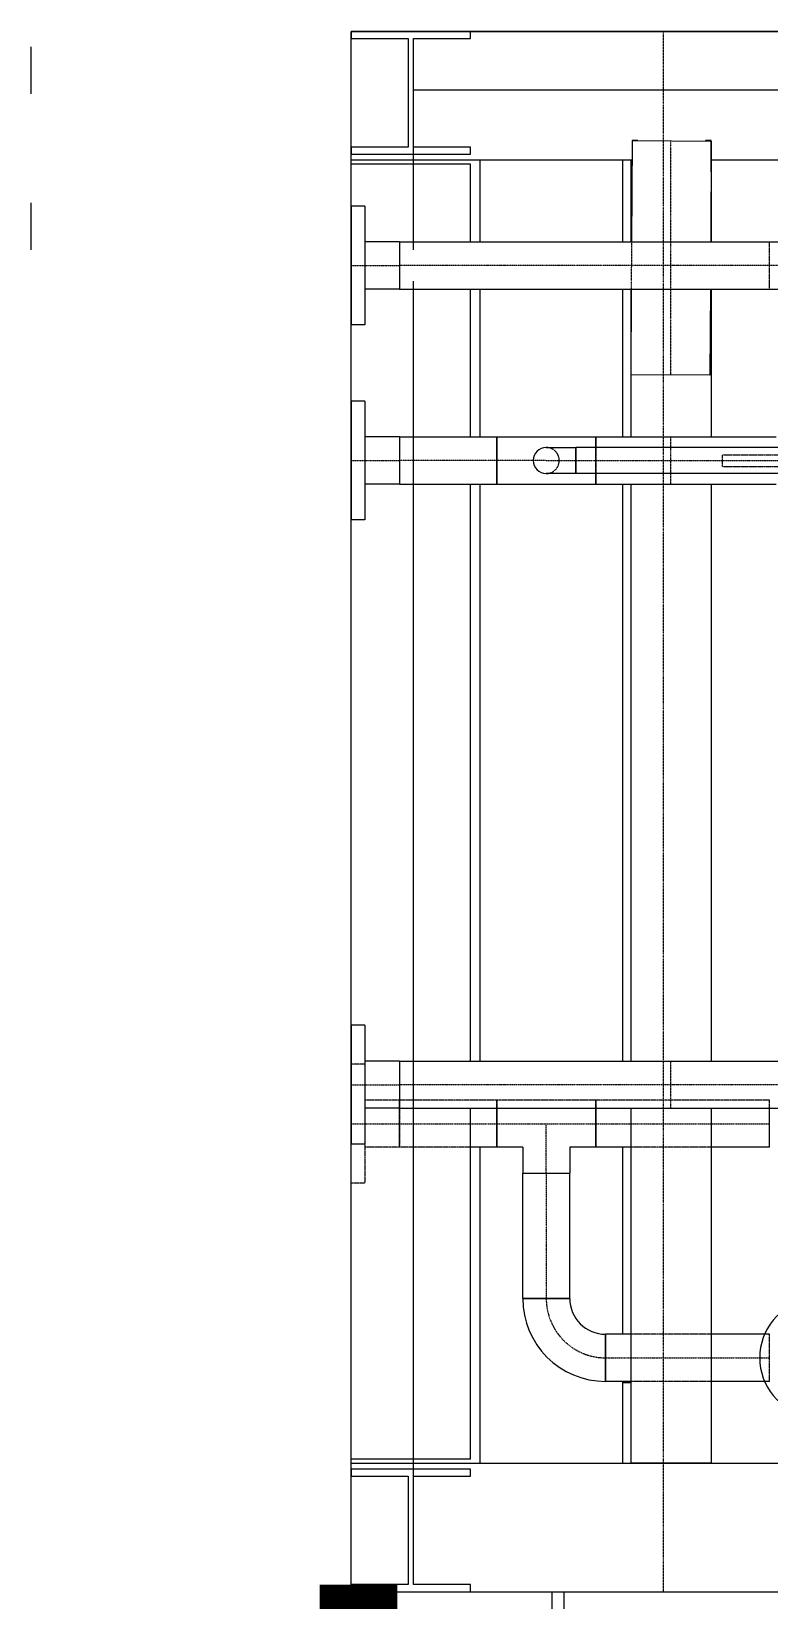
# Model space of a CAD drawing. Header units: millimetres. Extents: x -10011772 to -8149599, y 2847708 to 3434448.
# Drawn here: x -9501645 to -9499752, y 3207041 to 3211063 of the extents above; entities that cross this region are included whole.
import ezdxf

# ---------------------------------------------------------------- set-up
doc = ezdxf.new("R2010")
doc.units = ezdxf.units.MM
for name, pattern in [('DASHDOT2', [0.5, 0.25, -0.125, 0, -0.125]), ('DIVIDE2', [0.625, 0.25, -0.125, 0, -0.125, 0, -0.125]), ('HIDDEN2', [0.1875, 0.125, -0.0625])]:
    doc.linetypes.add(name, pattern=pattern)
doc.layers.add('总平面底图', color=9, linetype='Continuous')
doc.layers.add('电气-接地设计-接地线', color=3, linetype='接地线')
doc.styles.add('EESLTYPE', font='TXT.shx')
doc.linetypes.add('接地线', pattern='A,500,["/",EESLTYPE,S=200,R=0,X=0,Y=-100],-200,60,-200', length=960)
doc.linetypes.add('组180_接地线', pattern='A,500,["/",EESLTYPE,S=200,R=-180,X=0,Y=100],-200,60,-200', length=960)

# ---------------------------------------------------------------- blocks, each defined once
blk = doc.blocks.new('总平面底图 爆炸危险区 LOCATION I')
at = {"layer": '总平面底图', "linetype": 'Continuous'}
for p, q in [((224314.9, 141642.6), (224314.9, 141807.7)), ((226182.8, 141807.7), (224314.9, 141807.7)), ((224467.8, 141807.7), (224314.9, 141807.7)), ((224314.9, 141807.7), (224314.9, 141798.4)), ((224467.8, 141798.4), (224467.8, 141807.7)), ((223904.6, 141727.6), (223904.6, 141787.9)), ((224314.9, 141798.4), (224388, 141798.4)), ((224388, 141798.4), (224388, 141659.5)), ((224394.6, 141732.8), (224394.6, 141798.4)), ((224394.6, 141798.4), (224467.8, 141798.4)), ((224394.6, 141527.8), (224394.6, 141732.8)), ((224394.6, 141732.8), (229035.2, 141732.8)), ((224674.9, 141667.7), (224674.2, 141537.9)), ((224682.4, 141667.7), (224674.9, 141667.7)), ((224674.9, 141667.7), (224776.5, 141667.2)), ((224682.4, 141667.7), (224682.4, 141667.7)), ((224776.5, 141667.7), (224769, 141667.7)), ((224769, 141667.7), (224769, 141667.2)), ((224776.5, 141667.2), (224775.8, 141537.9)), ((224776.5, 141627.6), (224776.5, 141667.7)), ((224314.9, 141659.5), (224314.9, 141650.2)), ((224388, 141659.5), (224314.9, 141659.5)), ((224314.9, 141650.2), (224467.8, 141650.2)), ((224467.8, 141659.5), (224394.6, 141659.5)), ((224467.8, 141650.2), (224467.8, 141659.5)), ((224674.8, 141642.6), (224314.9, 141642.6)), ((224314.9, 141583.9), (224314.9, 141637.5)), ((224467.8, 141637.5), (224314.9, 141637.5)), ((224467.8, 141537.9), (224467.8, 141637.5)), ((224480, 141537.9), (224480, 141642.6)), ((224663.3, 141537.9), (224663.3, 141642.6)), ((224673.3, 141642.6), (224674.8, 141642.6)), ((224673.3, 141642.6), (224673.3, 141537.9)), ((224776.3, 141627.6), (224776.5, 141627.6)), ((224776.4, 141627.6), (224776.4, 141537.9)), ((229114.9, 141642.6), (224776.5, 141642.6)), ((223904.6, 141527.6), (223904.6, 141587.9)), ((224314.9, 141583.9), (224314.9, 141507.7)), ((224332.4, 141583.9), (224314.9, 141583.9)), ((224332.4, 141583.9), (224332.4, 141507.7)), ((224376.9, 141537.9), (224332.4, 141537.9)), ((224376.9, 141537.9), (224376.9, 141507.7)), ((224376.9, 141537.9), (224376.9, 141477.5)), ((224376.9, 141537.9), (228251.4, 141537.9)), ((224314.9, 141507.7), (224314.9, 141431.5)), ((224332.4, 141507.7), (224332.4, 141431.5)), ((224376.9, 141507.7), (224376.9, 141477.5)), ((224394.6, 139886.4), (224394.6, 141487.6)), ((224376.9, 141477.5), (224332.4, 141477.5)), ((224376.9, 141477.5), (228251.4, 141477.5)), ((224467.8, 141287.9), (224467.8, 141477.5)), ((224480, 141287.9), (224480, 141477.5)), ((224663.3, 141287.9), (224663.3, 141477.5)), ((224673.9, 141477.5), (224673.3, 141367.7)), ((224673.3, 141477.5), (224673.3, 141407.8)), ((224775.5, 141477.5), (224774.9, 141367.2)), ((224776.4, 141477.5), (224776.4, 141287.9)), ((224314.9, 141333.9), (224314.9, 141431.5)), ((224332.4, 141431.5), (224314.9, 141431.5)), ((224673.5, 141407.8), (224673.3, 141407.8)), ((224673.3, 141407.8), (224673.3, 141367.7)), ((224774.9, 141367.2), (224673.3, 141367.7)), ((224673.3, 141367.7), (224673.3, 141287.9)), ((224314.9, 141333.9), (224314.9, 141257.7)), ((224332.4, 141333.9), (224314.9, 141333.9)), ((224332.4, 141333.9), (224332.4, 141257.7)), ((224376.9, 141287.9), (224332.4, 141287.9)), ((224376.9, 141287.9), (224376.9, 141227.5)), ((224376.9, 141287.9), (224501.4, 141287.9)), ((224376.9, 141287.9), (224376.9, 141257.7)), ((224501.4, 141287.9), (224501.4, 141227.5)), ((224501.4, 141257.7), (224501.4, 141287.9)), ((224501.4, 141287.9), (224628.4, 141287.9)), ((224628.4, 141274.4), (224628.4, 141287.9)), ((224628.4, 141287.9), (224628.4, 141274.4)), ((224628.4, 141287.9), (224859.6, 141287.9)), ((224564.9, 141274.4), (224603, 141274.4)), ((224603, 141274.4), (224603, 141241)), ((224603, 141241), (224603, 141274.4)), ((226737.1, 141274.4), (224603, 141274.4)), ((224314.9, 141257.7), (224314.9, 141181.5)), ((224332.4, 141257.7), (224332.4, 141181.5)), ((224376.9, 141257.7), (224376.9, 141227.5)), ((224501.4, 141227.5), (224501.4, 141257.7)), ((224376.9, 141227.5), (224332.4, 141227.5)), ((224376.9, 141227.5), (224501.4, 141227.5)), ((224467.8, 140487.9), (224467.8, 141227.5)), ((224480, 140487.9), (224480, 141227.5)), ((224501.4, 141227.5), (224628.4, 141227.5)), ((224603, 141241), (224564.9, 141241)), ((226737.1, 141241), (224603, 141241)), ((224628.4, 141227.5), (224628.4, 141241)), ((224628.4, 141241), (224628.4, 141227.5)), ((224628.4, 141227.5), (224859.6, 141227.5)), ((224663.3, 140487.9), (224663.3, 141227.5)), ((224673.3, 141227.5), (224673.3, 140487.9)), ((224776.4, 141227.5), (224776.4, 140487.9)), ((224314.9, 140533.9), (224314.9, 141181.5)), ((224332.4, 141181.5), (224314.9, 141181.5)), ((224314.9, 140533.9), (224314.9, 140457.7)), ((224332.4, 140533.9), (224314.9, 140533.9)), ((224332.4, 140533.9), (224332.4, 140457.7)), ((224376.9, 140487.9), (224332.4, 140487.9)), ((224376.9, 140487.9), (224376.9, 140427.5)), ((224376.9, 140487.9), (225351.4, 140487.9)), ((224376.9, 140487.9), (224376.9, 140457.7)), ((224314.9, 140457.7), (224314.9, 140381.5)), ((224332.4, 140457.7), (224332.4, 140381.5)), ((224376.9, 140457.7), (224376.9, 140427.5)), ((224376.9, 140427.5), (224332.4, 140427.5)), ((224376.9, 140427.5), (225351.4, 140427.5)), ((224467.8, 139977.9), (224467.8, 140427.5)), ((224501.4, 140427.5), (224501.4, 140377.5)), ((224501.4, 140377.5), (224501.4, 140427.5)), ((224628.4, 140427.5), (224628.4, 140377.5)), ((224628.4, 140377.5), (224628.4, 140427.5)), ((224673.3, 140427.5), (224673.3, 139972.8)), ((224776.4, 140427.5), (224776.4, 139972.8)), ((224851.4, 140377.5), (224851.4, 140427.5)), ((224314.9, 139977.9), (224314.9, 140381.5)), ((224332.4, 140381.5), (224314.9, 140381.5)), ((224501.4, 140377.5), (224467.8, 140377.5)), ((224480, 139972.8), (224480, 140377.5)), ((224534.7, 140377.5), (224501.4, 140377.5)), ((224534.7, 140377.5), (224534.7, 140344.2)), ((224628.4, 140377.5), (224595, 140377.5)), ((224595, 140377.5), (224595, 140344.2)), ((224673.3, 140377.5), (224628.4, 140377.5)), ((224663.3, 140137.9), (224663.3, 140377.5)), ((224851.4, 140377.5), (224776.4, 140377.5)), ((224534.7, 140344.2), (224564.9, 140344.2)), ((224534.7, 140344.2), (224595, 140344.2)), ((224534.7, 140183.9), (224534.7, 140344.2)), ((224564.9, 140344.2), (224595, 140344.2)), ((224595, 140183.9), (224595, 140344.2)), ((224595, 140183.9), (224534.7, 140183.9)), ((224534.7, 140183.9), (224595, 140183.9)), ((224641.1, 140077.5), (224641.1, 140137.9)), ((224673.3, 140137.9), (224641.1, 140137.9)), ((224641.1, 140137.9), (224641.1, 140077.5)), ((224844.9, 140137.9), (224776.4, 140137.9)), ((224673.3, 140077.5), (224641.1, 140077.5)), ((224662.5, 140077.5), (224662.5, 140075.9)), ((224663.3, 139972.8), (224663.3, 140077.5)), ((224844.9, 140077.5), (224776.4, 140077.5)), ((224662.5, 140075.9), (224673.3, 140075.9)), ((224467.8, 139977.9), (224314.9, 139977.9)), ((224314.9, 139807.7), (224314.9, 139972.8)), ((224314.9, 139972.8), (226099.9, 139972.8)), ((224467.8, 139965.2), (224314.9, 139965.2)), ((224314.9, 139965.2), (224314.9, 139955.9)), ((224467.8, 139955.9), (224467.8, 139965.2)), ((224776.4, 139972.8), (224673.3, 139972.8)), ((224314.9, 139955.9), (224388, 139955.9)), ((224388, 139955.9), (224388, 139817)), ((224394.6, 139955.9), (224467.8, 139955.9)), ((224394.6, 139817), (224394.6, 139886.4)), ((224314.9, 139817), (224314.9, 139807.7)), ((224388, 139817), (224314.9, 139817)), ((224467.8, 139817), (224394.6, 139817)), ((224467.8, 139807.7), (224467.8, 139817)), ((224314.9, 139807.7), (224467.8, 139807.7)), ((224314.9, 139807.7), (226234.5, 139807.7)), ((224572.3, 139807.7), (224572.3, 139752.7)), ((224587.6, 139807.7), (224587.6, 139717.5))]:
    blk.add_line(p, q, dxfattribs=at)
at = {"layer": '总平面底图'}
for p, q in [((224314.9, 139707.7), (224314.9, 141807.7)), ((224314.9, 141807.7), (231014.9, 141807.7))]:
    blk.add_line(p, q, dxfattribs=at)
at = {"layer": '总平面底图', "linetype": 'DASHDOT2'}
for p, q in [((224714.9, 141807.7), (224714.9, 139807.7)), ((224724.9, 141367.4), (224724.9, 141667.4)), ((224674.2, 141537.9), (224673.9, 141477.5)), ((224724.9, 141227.5), (224724.9, 141287.9)), ((224724.9, 140427.5), (224724.9, 140487.9))]:
    blk.add_line(p, q, dxfattribs=at)
at = {"layer": '总平面底图', "linetype": 'HIDDEN2'}
for p, q in [((224851.4, 141477.5), (224851.4, 141537.9)), ((224628.4, 141257.7), (224628.4, 141274.4)), ((224628.4, 141274.4), (224628.4, 141241)), ((224791, 141257.7), (224791, 141265.2)), ((224791, 141265.2), (225014.9, 141265.2)), ((224628.4, 141241), (224628.4, 141257.7)), ((224791, 141250.2), (224791, 141257.7)), ((224791, 141250.2), (225014.9, 141250.2)), ((224332.4, 140483.9), (224314.9, 140483.9)), ((224376.9, 140437.9), (224332.4, 140437.9)), ((224332.4, 140427.5), (224332.4, 140407.7)), ((224376.9, 140377.5), (224376.9, 140437.9)), ((224501.4, 140437.9), (224376.9, 140437.9)), ((224376.9, 140437.9), (224376.9, 140407.7)), ((224501.4, 140437.9), (224501.4, 140427.5)), ((224628.4, 140437.9), (224501.4, 140437.9)), ((224501.4, 140427.5), (224501.4, 140437.9)), ((224628.4, 140437.9), (224628.4, 140427.5)), ((224628.4, 140427.5), (224628.4, 140437.9)), ((224851.4, 140437.9), (224628.4, 140437.9)), ((224851.4, 140427.5), (224851.4, 140437.9)), ((224332.4, 140407.7), (224332.4, 140331.5)), ((224376.9, 140407.7), (224376.9, 140377.5)), ((224376.9, 140377.5), (224332.4, 140377.5)), ((224467.8, 140377.5), (224376.9, 140377.5)), ((224776.4, 140377.5), (224673.3, 140377.5)), ((224332.4, 140331.5), (224314.9, 140331.5)), ((224776.4, 140137.9), (224673.3, 140137.9)), ((224851.4, 140137.9), (224844.9, 140137.9)), ((224851.4, 140077.5), (224851.4, 140137.9)), ((224776.4, 140077.5), (224673.3, 140077.5)), ((224851.4, 140077.5), (224844.9, 140077.5))]:
    blk.add_line(p, q, dxfattribs=at)
at = {"layer": '总平面底图', "linetype": 'DIVIDE2'}
for p, q in [((224314.9, 141507.7), (224376.9, 141507.7)), ((228251.4, 141507.7), (224376.9, 141507.7)), ((224314.9, 141257.7), (224376.9, 141257.7)), ((224501.4, 141257.7), (224376.9, 141257.7)), ((224501.4, 141257.7), (224501.4, 141257.7)), ((224501.4, 141257.7), (224501.4, 141257.7)), ((224548.2, 141257.7), (224501.4, 141257.7)), ((224564.9, 141257.7), (224548.2, 141257.7)), ((224564.9, 141257.7), (224603, 141257.7)), ((224603, 141257.7), (224603, 141257.7)), ((224603, 141257.7), (224603, 141257.7)), ((224603, 141257.7), (226737.1, 141257.7)), ((224314.9, 140457.7), (224376.9, 140457.7)), ((225351.4, 140457.7), (224376.9, 140457.7)), ((224314.9, 140407.7), (224376.9, 140407.7)), ((224376.9, 140407.7), (224467.8, 140407.7)), ((224467.8, 140407.7), (224501.4, 140407.7)), ((224501.4, 140407.7), (224628.4, 140407.7)), ((224501.4, 140407.7), (224501.4, 140407.7)), ((224564.9, 140344.2), (224564.9, 140407.7)), ((224628.4, 140407.7), (224628.4, 140407.7)), ((224628.4, 140407.7), (224628.4, 140407.7)), ((224628.4, 140407.7), (224673.3, 140407.7)), ((224673.3, 140407.7), (224776.4, 140407.7)), ((224776.4, 140407.7), (224851.4, 140407.7)), ((224851.4, 140407.7), (224851.4, 140407.7)), ((224564.9, 140344.2), (224564.9, 140344.2)), ((224564.9, 140344.2), (224564.9, 140183.9)), ((224564.9, 140183.9), (224564.9, 140183.9)), ((224564.9, 140183.9), (224564.9, 140183.9)), ((224641.1, 140107.7), (224673.3, 140107.7)), ((224641.1, 140107.7), (224641.1, 140107.7)), ((224641.1, 140107.7), (224641.1, 140107.7)), ((224673.3, 140107.7), (224776.4, 140107.7)), ((224776.4, 140107.7), (224838.7, 140107.7)), ((224838.7, 140107.7), (224851.4, 140107.7)), ((224851.4, 140107.7), (224851.4, 140107.7))]:
    blk.add_line(p, q, dxfattribs=at)
at = {"layer": '总平面底图', "linetype": 'Continuous'}
for centre, radius, start, end in [((224564.9, 141257.7), 16.7, 90, 270), ((224564.9, 141257.7), 16.7, 90, 270), ((224641.1, 140183.9), 106.4, 180, 270), ((224641.1, 140183.9), 46, 180, 270), ((224914.9, 140107.7), 76.2, 23.318, 336.682)]:
    blk.add_arc(centre, radius, start, end, dxfattribs=at)
at = {"layer": '总平面底图', "linetype": 'HIDDEN2'}
for start, end in [(0, 90), (270, 0)]:
    blk.add_arc((224564.9, 141257.7), 16.7, start, end, dxfattribs=at)
at = {"layer": '总平面底图', "linetype": 'DIVIDE2'}
blk.add_arc((224641.1, 140183.9), 76.2, 180, 270, dxfattribs=at)

msp = doc.modelspace()

# ---------------------------------------------------------------- linework, layer by layer
at = {"layer": '电气-接地设计-接地线', "color": 1, "linetype": '组180_接地线', "const_width": 200}
msp.add_lwpolyline([(-9500806, 3206391.1), (-9500806, 3207081.8)], dxfattribs=at)

# ---------------------------------------------------------------- block references
at = {"layer": '总平面底图', "xscale": 2, "yscale": 2, "zscale": 2}
msp.add_blockref('总平面底图 爆炸危险区 LOCATION I', (-9949454.3, 2927447.9), dxfattribs=at)

doc.saveas('drawing.dxf')
